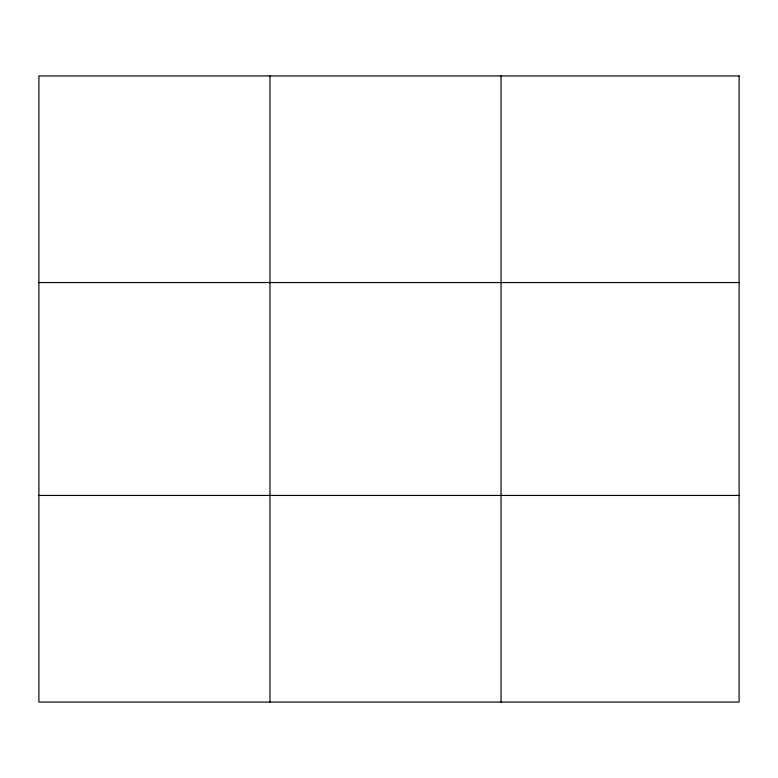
<?xml version="1.0" encoding="UTF-8"?>
<svg xmlns="http://www.w3.org/2000/svg" width="778" height="778" viewBox="0 0 778 778"><rect width="100%" height="100%" fill="white"/><g stroke="black" fill="none" stroke-linecap="round" stroke-linejoin="round"><path stroke-width="1.17" d="M269.966 75.933L269.966 702.067M501.032 75.933L501.032 702.067M38.9 282.56L739.1 282.56M38.9 495.44L739.1 495.44M739.1 75.933L739.1 702.067L38.9 702.067L38.9 75.933L739.1 75.933"/></g></svg>
